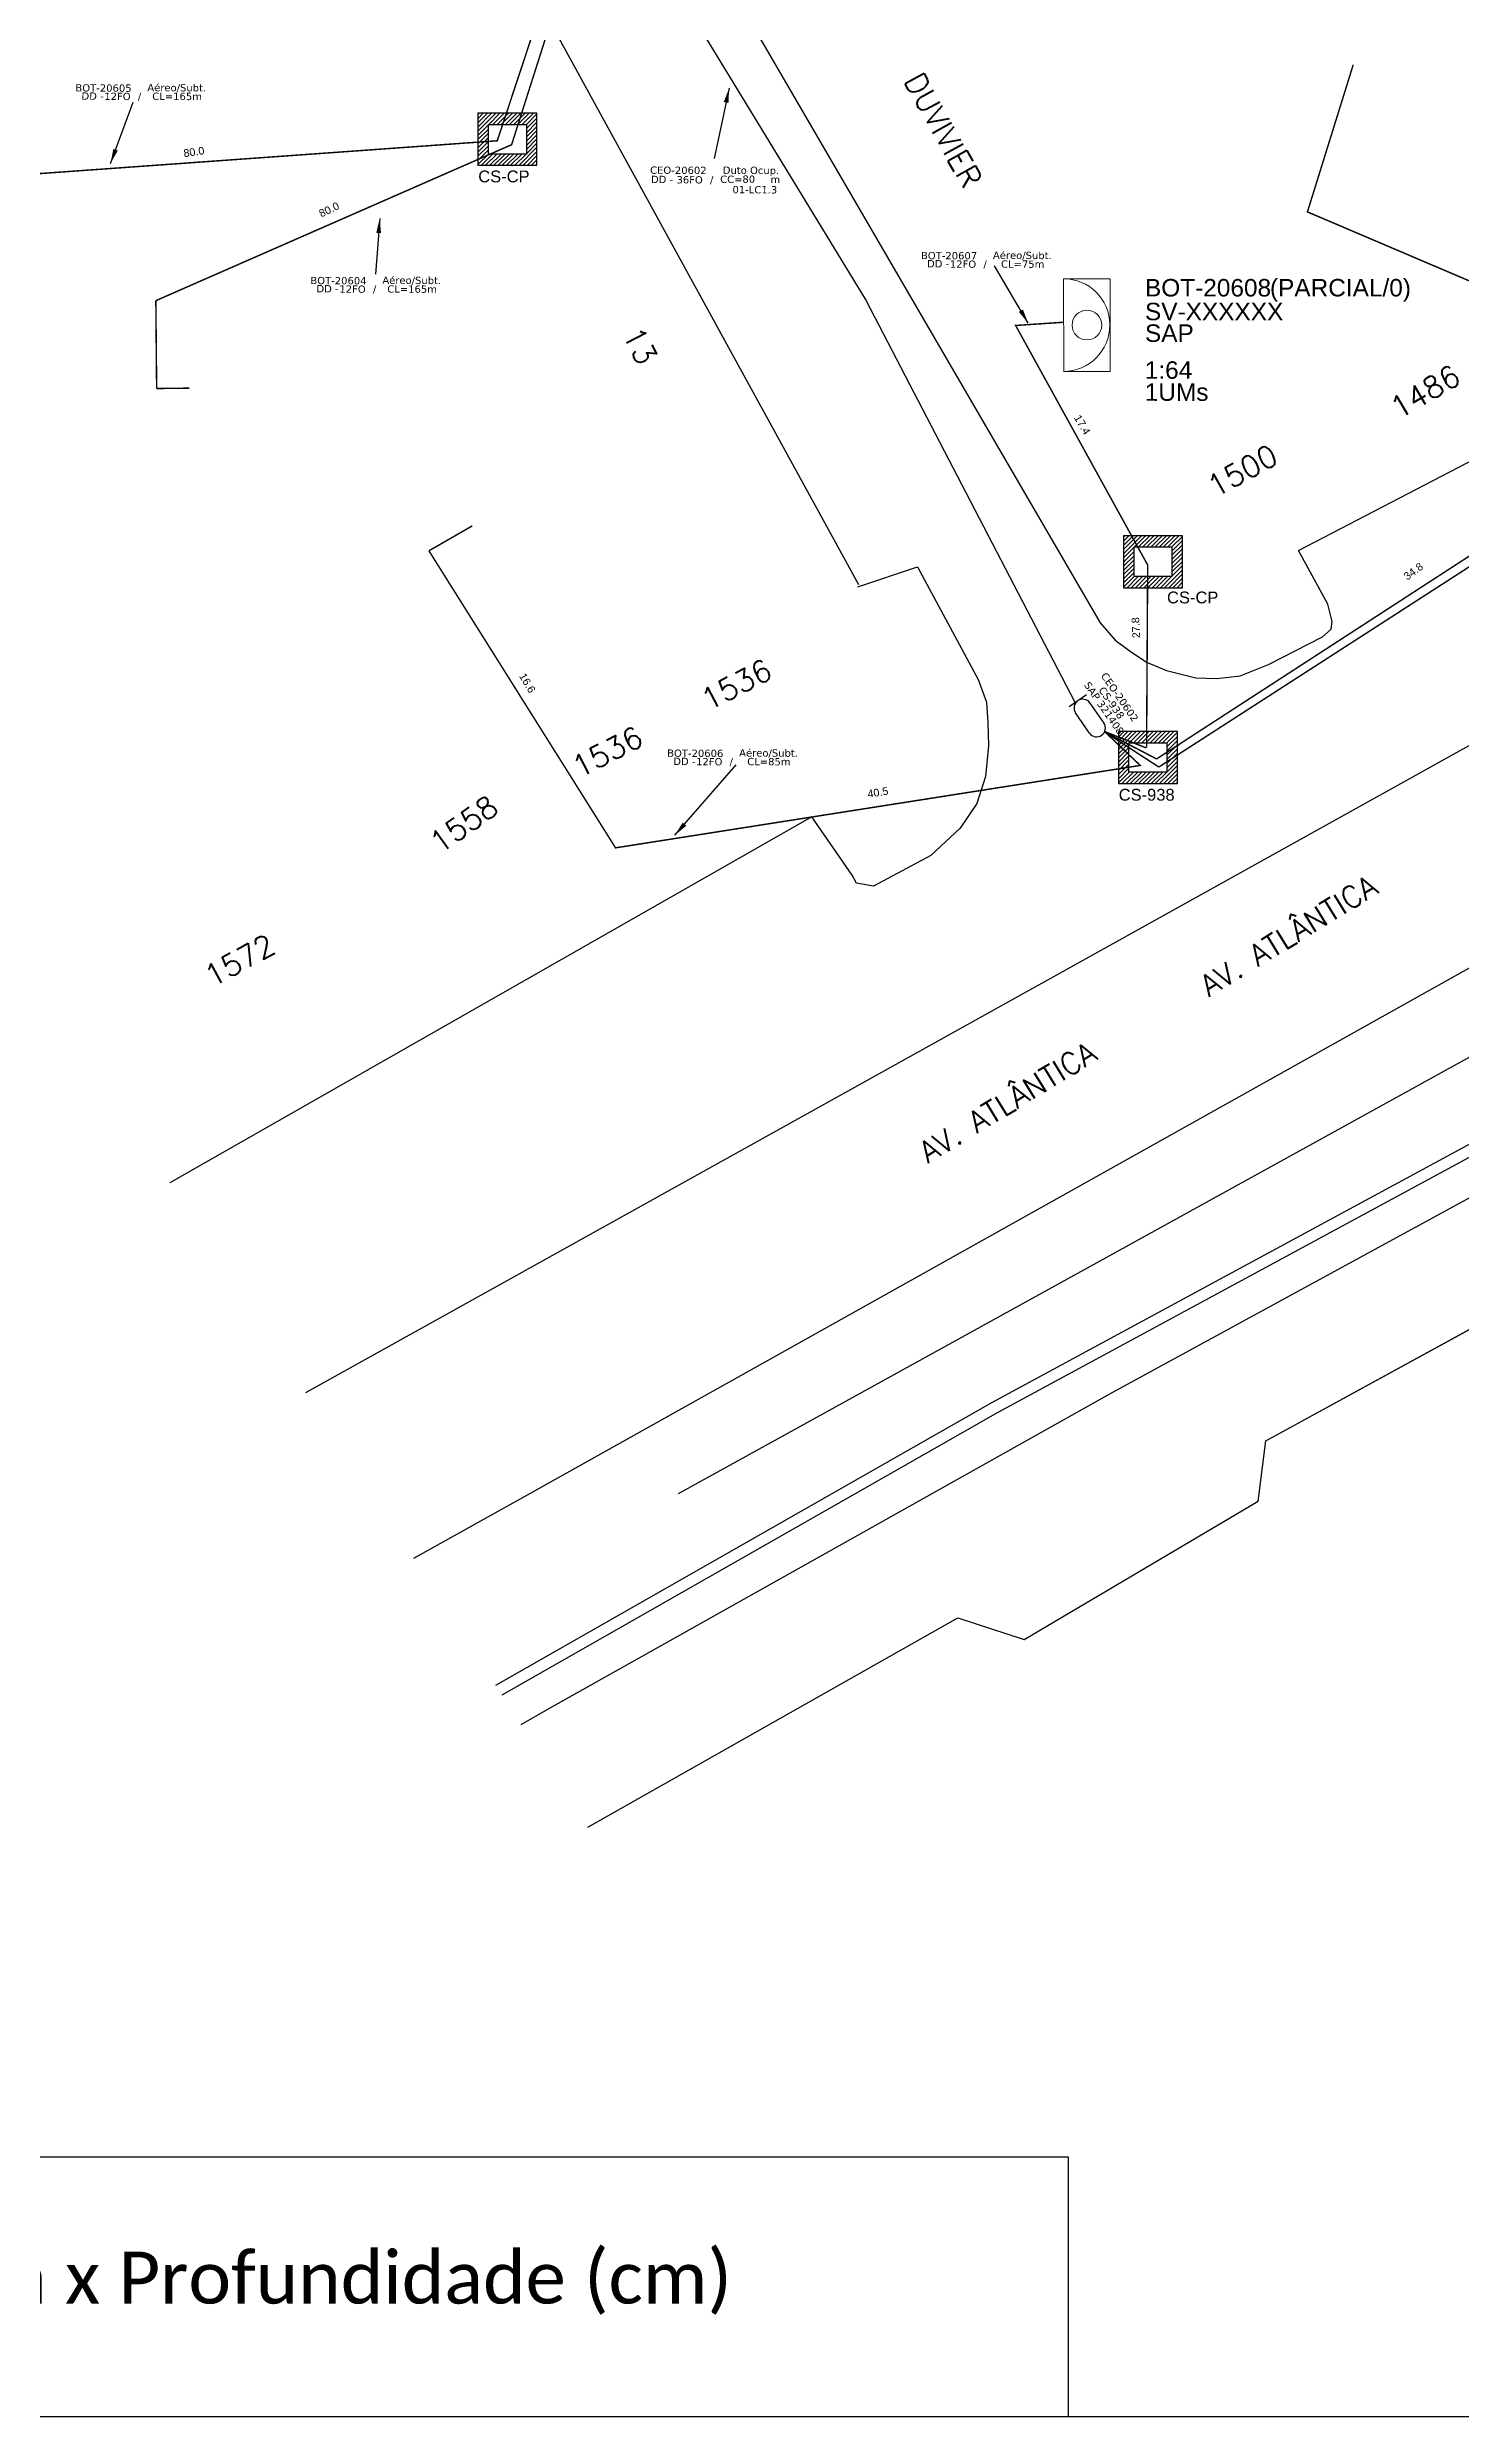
# Model space of a CAD drawing. Header units: inches. Extents: x 29507 to 31337, y 297153 to 297752.
# Drawn here: x 29723 to 29917.3, y 297153.4 to 297478.8 of the extents above; entities that cross this region are included whole.
import ezdxf
from ezdxf.enums import TextEntityAlignment as Align

# ---------------------------------------------------------------- set-up
doc = ezdxf.new("R2010")
doc.units = ezdxf.units.IN
doc.header["$MEASUREMENT"] = 0
doc.layers.get('0').update_dxf_attribs({"color": 252})
for name, color, linetype in [('10.1-Caixas Subterrâneas', 5, 'Continuous'), ('20.4-CEOS', 1, 'Continuous'), ('20.5-CEO', 1, 'Continuous'), ('CAP a instalar', 1, 'Continuous'), ('FOLHAS', 7, 'Continuous'), ('label_cabos', 7, 'Continuous'), ('Legenda', 7, 'Continuous'), ('MUB', 252, 'Continuous')]:
    doc.layers.add(name, color=color, linetype=linetype)
doc.layers.add("20.0-LEGENDA DOS CDO'S", color=1, linetype='Continuous', lineweight=0)
doc.layers.add('20.1-CDO_INTERIOR', color=1, linetype='Continuous', lineweight=0)
doc.layers.add('EXTRA', color=50, linetype='Continuous', plot=False)
doc.styles.add('ARIAL', font='arial.ttf')
doc.styles.add('ROMANS', font='ROMANS.SHX', dxfattribs={"height": 2.5})
doc.styles.add('siredit', font='verdana.ttf')
doc.styles.add('TELEMAR-RJ', font='arial.ttf')
doc.styles.add('WMF-Calibri0', font='calibri.ttf')
doc.linetypes.add('FENCELINE1', pattern='A,0.25,-0.1,[133,ltypeshp.shx,S=0.1,R=0,X=-0.1,Y=0],-0.1,1', length=1.45)
doc.dimstyles.new('CC', dxfattribs={"dimtxt": 1, "dimasz": 2, "dimexe": 0.18, "dimexo": 0.0625, "dimgap": 0.09, "dimtad": 0, "dimdec": 0, "dimrnd": 1, "dimzin": 0, "dimdsep": 46, "dimtxsty": 'siredit', "dimblk": 'NONE', "dimcen": 0, "dimse1": 1, "dimse2": 1, "dimsd1": 1, "dimsd2": 1, "dimclrt": 7, "dimadec": 0, "dimazin": 0, "dimtfac": 1, "dimtdec": 0, "dimtofl": 0, "dimtmove": 0, "dimatfit": 3, "dimfxl": 0, "dimtolj": 1, "dimtzin": 0, "dimarcsym": 0})

# ---------------------------------------------------------------- blocks, each defined once
blk = doc.blocks.new('*X13')
at = {"color": 0, "linetype": 'Continuous'}
for p, q in [((-1.25, 0.34099), (-0.49099, 1.1)), ((-1.25, 0.517767), (-0.667767, 1.1)), ((-1.25, 0.694544), (-0.844544, 1.1)), ((-1.25, 0.87132), (-1.02132, 1.1)), ((-1.25, 1.048097), (-1.198097, 1.1)), ((-0.789214, 0.625), (-0.314214, 1.1)), ((-0.612437, 0.625), (-0.137437, 1.1)), ((-0.43566, 0.625), (0.03934, 1.1)), ((-0.258883, 0.625), (0.216117, 1.1)), ((-0.082107, 0.625), (0.392893, 1.1)), ((0.09467, 0.625), (0.56967, 1.1)), ((0.271447, 0.625), (0.746447, 1.1)), ((0.448223, 0.625), (0.923223, 1.1)), ((0.625, 0.625), (1.1, 1.1)), ((0.801777, 0.625), (1.25, 1.073223)), ((-1.25, 0.164214), (-0.8035, 0.610714)), ((-1.25, -0.012563), (-0.8035, 0.433937)), ((-1.25, -0.18934), (-0.8035, 0.25716)), ((-1.25, -0.366117), (-0.8035, 0.080383)), ((0.8035, 0.449947), (1.25, 0.896447)), ((0.8035, 0.27317), (1.25, 0.71967)), ((0.8035, 0.096393), (1.25, 0.542893)), ((0.8035, -0.080383), (1.25, 0.366117)), ((0.8035, -0.25716), (1.25, 0.18934)), ((0.8035, -0.433937), (1.25, 0.012563)), ((-1.25, -0.542893), (-0.8035, -0.096393)), ((-1.25, -0.71967), (-0.8035, -0.27317)), ((-1.25, -0.896447), (-0.8035, -0.449947)), ((-1.25, -1.073223), (-0.801777, -0.625)), ((-1.1, -1.1), (-0.625, -0.625)), ((-0.923223, -1.1), (-0.448223, -0.625)), ((-0.746447, -1.1), (-0.271447, -0.625)), ((-0.56967, -1.1), (-0.09467, -0.625)), ((-0.392893, -1.1), (0.082107, -0.625)), ((-0.216117, -1.1), (0.258883, -0.625)), ((-0.03934, -1.1), (0.43566, -0.625)), ((0.137437, -1.1), (0.612437, -0.625)), ((0.314214, -1.1), (0.789214, -0.625)), ((0.49099, -1.1), (1.25, -0.34099)), ((0.667767, -1.1), (1.25, -0.517767)), ((0.8035, -0.610714), (1.25, -0.164214)), ((0.844544, -1.1), (1.25, -0.694544)), ((1.02132, -1.1), (1.25, -0.87132)), ((1.198097, -1.1), (1.25, -1.048097))]:
    blk.add_line(p, q, dxfattribs=at)
blk = doc.blocks.new('MANHOLE_MQ')
at = {"color": 0, "linetype": 'Continuous'}
for p, q in [((0.00000623, 0.00000569), (-0.00000627, 0.00000569)), ((-0.00000627, 0.00000569), (-0.00000627, -0.00000531)), ((0.00000623, -0.00000531), (0.00000623, 0.00000569)), ((-0.00000404, 0.00000331), (0.00000399, 0.00000331)), ((-0.00000404, -0.00000294), (-0.00000404, 0.00000331)), ((0.00000399, 0.00000331), (0.00000399, -0.00000294)), ((0.00000399, -0.00000294), (-0.00000404, -0.00000294)), ((0.00000399, -0.00000294), (0.00000399, -0.00000294)), ((-0.00000627, -0.00000531), (0.00000623, -0.00000531))]:
    blk.add_line(p, q, dxfattribs=at)
at = {"color": 0, "linetype": 'Continuous', "xscale": 5e-06, "yscale": 5e-06, "zscale": 1e-05}
blk.add_blockref('*X13', (-0.00000002, 0.00000019), dxfattribs=at)
blk = doc.blocks.new('CDOI_CT_DRT')
at = {"layer": '20.1-CDO_INTERIOR', "color": 8, "lineweight": 18}
blk.add_lwpolyline([(1.01, -0.75), (1.01, 3.5), (-1.12, 3.5), (-1.11, -0.75)], close=True, dxfattribs=at)
blk.add_circle((-0.05, 1.38), 0.68, dxfattribs=at)
blk.add_arc((-1.12, 1.38), 2.12, 270.0531, 90.0531, dxfattribs=at)
at = {"layer": "20.0-LEGENDA DOS CDO'S", "color": 8, "style": 'ARIAL'}
for tag, p in [('CDO_N', (2.61, 2.69)), ('SURVEY', (2.61, 1.6)), ('SAP', (2.61, 0.61)), ('1:XX', (2.6, -1.08)), ('UMS', (2.6, -2.09))]:
    blk.add_attdef(tag, p, '', height=0.8, rotation=359.9724, dxfattribs=at)
blk.add_attdef('FIBRAS_UTILIZADAS', text='', height=0.8, rotation=359.9724, dxfattribs=at).set_placement((10.32, 2.69), align=Align.CENTER)
blk = doc.blocks.new('_None')
blk = doc.blocks.new('LEGENDA DOS CABOS')
at = {"layer": 'EXTRA', "color": 0, "style": 'siredit'}
for tag, p in [('ID', (4.6, 0.97)), ('XX', (9.03, 0.97))]:
    blk.add_attdef(tag, text='', height=0.48, rotation=359.69, dxfattribs=at).set_placement(p, align=Align.MIDDLE_CENTER)
at = {"layer": 'Legenda', "color": 0, "style": 'siredit'}
for tag, p in [('TIPO_CABO', (1.31, 0)), ('CABO', (4.69, -0.05)), ('/', (6.81, -0.05)), ('METROS', (10.03, -0.05))]:
    blk.add_attdef(tag, text='', height=0.8, rotation=359.69, dxfattribs=at).set_placement(p, align=Align.MIDDLE_CENTER)
blk = doc.blocks.new('Inst CB DT OCUP CFOA-SM-DD-S-36')
at = {"layer": 'label_cabos', "color": 0, "style": 'siredit'}
for tag, flags, p in [('ID_ATIVIDADE', 3, (1.31, 2.67)), ('FATOR', 1, (11.56, 2.55))]:
    blk.add_attdef(tag, text='', height=1, rotation=359.69, dxfattribs=dict(at, flags=flags)).set_placement(p, align=Align.MIDDLE_CENTER)
for tag, p in [('TIPO_CABO', (1.11, 0)), ('DESTINO_CABO', (3.13, 1.26)), ('CABO', (4.69, -0.05)), ('/', (7.71, -0.05)), ('LANCE', (10.41, 0.02)), ('TIPO_CABO', (13.11, 1.24)), ('UND', (16.46, 0)), ('FID', (13.65, -1.41))]:
    blk.add_attdef(tag, text='', height=1, rotation=359.69, dxfattribs=at).set_placement(p, align=Align.MIDDLE_CENTER)
blk.add_attdef('QTDE', (11.93, -0.45), '', height=1, rotation=359.69, dxfattribs=at)

msp = doc.modelspace()

# ---------------------------------------------------------------- linework, layer by layer
at = {"color": 0}
for points in [[(29507.28, 297153.41), (30345.84, 297153.41), (30345.84, 297747.41), (29507.28, 297747.41), (29507.28, 297153.41)], [(29507.28, 297189.1), (29863.22, 297189.1)]]:
    msp.add_lwpolyline(points, dxfattribs=at)
at = {"color": 0, "linetype": 'Continuous'}
msp.add_lwpolyline([(29863.22, 297189.1), (29863.22, 297153.41)], dxfattribs=at)
at = {"layer": '20.5-CEO', "color": 5}
for p, q in [((29866.17, 297384.66), (29864.26, 297387.42)), ((29866.22, 297388.78), (29868.14, 297386.02))]:
    msp.add_line(p, q, dxfattribs=at)
msp.add_lwpolyline([(29865.75, 297389.9), (29863.37, 297388.26)], dxfattribs=at)
for centre, start, end in [((29865.24, 297388.1), 34.6924, 214.6924), ((29867.15, 297385.34), 214.6924, 34.6924)]:
    msp.add_arc(centre, 1.2, start, end, dxfattribs=at)
at = {"layer": 'CAP a instalar', "color": 0, "linetype": 'FENCELINE1', "ltscale": 5}
for p, q in [((29798.77, 297504.21), (29835.45, 297444.1)), ((29835.45, 297444.1), (29864.13, 297388.89))]:
    msp.add_line(p, q, dxfattribs=at)
at = {"layer": 'CAP a instalar', "color": 8, "linetype": 'FENCELINE1', "ltscale": 5, "const_width": 0.2}
for points in [[(29793.56, 297513.7), (29797.38, 297504), (29784.8, 297466.01), (29697.49, 297459.75)], [(29793.66, 297513.85), (29798.73, 297503.03), (29786.77, 297465.47), (29737.89, 297444.05)], [(29953.52, 297431.78), (29896.11, 297456.24), (29902.4, 297476.45)], [(29738, 297431.98), (29737.89, 297444.05)], [(29874.01, 297382.68), (29874.16, 297407.74), (29856.02, 297440.64), (29862.67, 297441.09)], [(29742.47, 297432.03), (29738, 297431.98)], [(29875.39, 297381.1), (29953.52, 297431.78)], [(29875.69, 297379.99), (29955.28, 297431.31)], [(29781.36, 297413.11), (29775.41, 297409.69)], [(29868.24, 297384.86), (29873.14, 297380.21), (29801.05, 297368.89), (29775.41, 297409.69)], [(29868.2, 297384.84), (29875.39, 297381.1)], [(29868.25, 297384.82), (29875.69, 297379.99)], [(29868.27, 297384.85), (29873.98, 297382.61)]]:
    msp.add_lwpolyline(points, dxfattribs=at)
at = {"layer": 'MUB', "color": 3}
msp.add_line((29890.38, 297287.46), (30018.8, 297357.64), dxfattribs=at)
at = {"layer": 'MUB'}
msp.add_line((29889.48, 297280.21), (29890.38, 297287.46), dxfattribs=at)
at = {"layer": 'MUB', "color": 3}
for points in [[(29762.99, 297599.02), (29761.5, 297596.82), (29760.53, 297594.44), (29759.86, 297591.94), (29759.78, 297589.12), (29759.82, 297586.56), (29760.65, 297583.61), (29867.64, 297399.81), (29869.7, 297397.4), (29871.75, 297395.9), (29874.01, 297394.41), (29876.73, 297393.24), (29880.78, 297392.25), (29883.67, 297392.17), (29886.87, 297392.52), (29890.78, 297394.07), (29898.18, 297397.88), (29899.37, 297398.93), (29899.49, 297399.96), (29898.91, 297402.36), (29894.9, 297409.73), (30008.35, 297468.7)], [(29734.72, 297582.2), (29741.4, 297581.9), (29745.01, 297580.73), (29747.44, 297579.88), (29748.76, 297577.61), (29742.18, 297573.25), (29834.41, 297405.08)], [(29758.5, 297294.07), (29983.98, 297419.45), (30024.2, 297440.57)], [(30025.1, 297438.98), (30024.18, 297438.5), (30020.63, 297436.12), (30018.17, 297433.68), (30014.85, 297429.69), (30000.21, 297409.41), (29990.63, 297397.72), (29984.12, 297391.25), (29976.97, 297385.6), (29969.91, 297381.19), (29789.32, 297280.21)], [(29834.33, 297404.75), (29842.52, 297407.5), (29850.87, 297392.01), (29852.01, 297388.89), (29852.18, 297386.07), (29852.3, 297382.92), (29851.89, 297378.67), (29850.7, 297374.96), (29848.41, 297371.59), (29844.35, 297367.82), (29836.47, 297363.63), (29834.17, 297364.03), (29833.57, 297365.14), (29828.04, 297373.14), (29739.81, 297322.88)], [(29809.69, 297280.21), (29979.1, 297373.63), (30013.86, 297395.28), (30041.85, 297409.28)], [(29830.81, 297280.21), (29852.86, 297292.77), (30048.02, 297398.33)], [(29834.02, 297280.21), (29853.63, 297291.39), (30048.8, 297396.95)], [(29844.55, 297280.21), (29869.37, 297294.14), (29938.84, 297331.98), (30011.34, 297371.43), (30051.34, 297392.43)], [(29889.48, 297280.21), (29890.38, 297287.46), (30018.8, 297357.64), (30051.38, 297373.83), (30060.37, 297371.07), (30062.68, 297372.34)], [(29789.32, 297280.21), (29773.3, 297271.26)], [(29784.58, 297253.88), (29830.81, 297280.21)], [(29785.45, 297252.54), (29834.02, 297280.21)], [(29788.1, 297248.46), (29792.06, 297250.75), (29844.55, 297280.21)], [(29797.24, 297234.37), (29848.08, 297263.13), (29857.2, 297260.15), (29889.35, 297279.16), (29889.48, 297280.21)], [(29797.24, 297234.37), (29848.08, 297263.13), (29857.2, 297260.15), (29889.35, 297279.16), (29889.48, 297280.21)]]:
    msp.add_lwpolyline(points, dxfattribs=at)

# ---------------------------------------------------------------- block references
at = {"color": 0, "lineweight": 0}
ref = msp.add_blockref('Inst CB DT OCUP CFOA-SM-DD-S-36', (29806.55, 297460.7), dxfattribs=at)
ref.add_attrib('DESTINO_CABO', 'CEO-20602', dxfattribs={"layer": 'label_cabos', "color": 0, "height": 1, "rotation": 359.69, "style": 'siredit'}).set_placement((29809.68, 297461.96), align=Align.MIDDLE_CENTER)
ref.add_attrib('TIPO_CABO', 'Duto Ocup.', dxfattribs={"layer": 'label_cabos', "color": 0, "height": 1, "rotation": 359.69, "style": 'siredit'}).set_placement((29819.66, 297461.95), align=Align.MIDDLE_CENTER)
ref.add_attrib('/', '/', dxfattribs={"layer": 'label_cabos', "color": 0, "height": 1, "rotation": 359.69, "style": 'siredit'}).set_placement((29814.26, 297460.65), align=Align.MIDDLE_CENTER)
ref.add_attrib('FID', '01-LC1.3', dxfattribs={"layer": 'label_cabos', "color": 0, "height": 1, "rotation": 359.69, "style": 'siredit'}).set_placement((29820.19, 297459.29), align=Align.MIDDLE_CENTER)
ref.add_attrib('LANCE', 'CC=', dxfattribs={"layer": 'label_cabos', "color": 0, "height": 1, "rotation": 359.69, "style": 'siredit'}).set_placement((29816.96, 297460.72), align=Align.MIDDLE_CENTER)
ref.add_attrib('UND', 'm', dxfattribs={"layer": 'label_cabos', "color": 0, "height": 1, "rotation": 359.69, "style": 'siredit'}).set_placement((29823.01, 297460.7), align=Align.MIDDLE_CENTER)
ref.add_attrib('CABO', '36FO', dxfattribs={"layer": 'label_cabos', "color": 0, "height": 1, "rotation": 359.69, "style": 'siredit'}).set_placement((29811.23, 297460.65), align=Align.MIDDLE_CENTER)
ref.add_attrib('TIPO_CABO', 'DD - ', dxfattribs={"layer": 'label_cabos', "color": 0, "height": 1, "rotation": 359.69, "style": 'siredit'}).set_placement((29807.66, 297460.7), align=Align.MIDDLE_CENTER)
ref.add_attrib('QTDE', '80', (29818.48, 297460.25), dxfattribs={"layer": 'label_cabos', "color": 0, "height": 1, "rotation": 359.69, "style": 'siredit'})
at = {"layer": '10.1-Caixas Subterrâneas', "color": 30, "xscale": 648529.1601430288, "yscale": 648529.1601430288, "zscale": 648529.1601430288, "rotation": 180.0000000000633}
for p in [(29786.18, 297466.34), (29874.88, 297408.31), (29874.18, 297381.41)]:
    msp.add_blockref('MANHOLE_MQ', p, dxfattribs=at)
at = {"layer": '20.1-CDO_INTERIOR', "xscale": 3, "yscale": 3, "zscale": 3}
msp.add_blockref('CDOI_CT_DRT', (29865.96, 297436.56), dxfattribs=at).add_auto_attribs({'CDO_N': 'BOT-20608', 'FIBRAS_UTILIZADAS': '        (PARCIAL/0)', 'SURVEY': 'SV-XXXXXX', 'SAP': 'SAP', '1:XX': '1:64', 'UMS': '1UMs'})
at = {"layer": 'label_cabos', "color": 0, "lineweight": 0}
ref = msp.add_blockref('LEGENDA DOS CABOS', (29726.46, 297471.63), dxfattribs=at)
ref.add_attrib('ID', 'BOT-20605', dxfattribs={"color": 0, "height": 1, "rotation": 359.69, "style": 'siredit'}).set_placement((29730.7, 297473.26), align=Align.MIDDLE_CENTER)
ref.add_attrib('CABO', '12FO', dxfattribs={"color": 0, "height": 1, "rotation": 359.69, "style": 'siredit'}).set_placement((29732.62, 297472.11), align=Align.MIDDLE_CENTER)
ref.add_attrib('METROS', 'CL=165m', dxfattribs={"color": 0, "height": 1, "rotation": 359.69, "style": 'siredit'}).set_placement((29740.81, 297472.11), align=Align.MIDDLE_CENTER)
ref.add_attrib('XX', 'Aéreo/Subt.', dxfattribs={"color": 0, "height": 1, "rotation": 359.69, "style": 'siredit'}).set_placement((29740.76, 297473.3), align=Align.MIDDLE_CENTER)
ref.add_attrib('/', '/', dxfattribs={"color": 0, "height": 1, "rotation": 359.69, "style": 'siredit'}).set_placement((29735.65, 297472.11), align=Align.MIDDLE_CENTER)
ref.add_attrib('TIPO_CABO', 'DD -', dxfattribs={"color": 0, "height": 1, "rotation": 359.69, "style": 'siredit'}).set_placement((29729.2, 297472.15), align=Align.MIDDLE_CENTER)
ref = msp.add_blockref('LEGENDA DOS CABOS', (29842.63, 297448.6), dxfattribs=at)
ref.add_attrib('ID', 'BOT-20607', dxfattribs={"color": 0, "height": 1, "rotation": 359.69, "style": 'siredit'}).set_placement((29846.87, 297450.23), align=Align.MIDDLE_CENTER)
ref.add_attrib('CABO', '12FO', dxfattribs={"color": 0, "height": 1, "rotation": 359.69, "style": 'siredit'}).set_placement((29848.79, 297449.07), align=Align.MIDDLE_CENTER)
ref.add_attrib('METROS', 'CL=75m', dxfattribs={"color": 0, "height": 1, "rotation": 359.69, "style": 'siredit'}).set_placement((29856.99, 297449.07), align=Align.MIDDLE_CENTER)
ref.add_attrib('XX', 'Aéreo/Subt.', dxfattribs={"color": 0, "height": 1, "rotation": 359.69, "style": 'siredit'}).set_placement((29856.94, 297450.27), align=Align.MIDDLE_CENTER)
ref.add_attrib('/', '/', dxfattribs={"color": 0, "height": 1, "rotation": 359.69, "style": 'siredit'}).set_placement((29851.82, 297449.07), align=Align.MIDDLE_CENTER)
ref.add_attrib('TIPO_CABO', 'DD -', dxfattribs={"color": 0, "height": 1, "rotation": 359.69, "style": 'siredit'}).set_placement((29845.37, 297449.12), align=Align.MIDDLE_CENTER)
ref = msp.add_blockref('LEGENDA DOS CABOS', (29758.74, 297445.17), dxfattribs=at)
ref.add_attrib('ID', 'BOT-20604', dxfattribs={"color": 0, "height": 1, "rotation": 359.69, "style": 'siredit'}).set_placement((29762.98, 297446.8), align=Align.MIDDLE_CENTER)
ref.add_attrib('CABO', '12FO', dxfattribs={"color": 0, "height": 1, "rotation": 359.69, "style": 'siredit'}).set_placement((29764.91, 297445.64), align=Align.MIDDLE_CENTER)
ref.add_attrib('METROS', 'CL=165m', dxfattribs={"color": 0, "height": 1, "rotation": 359.69, "style": 'siredit'}).set_placement((29773.1, 297445.64), align=Align.MIDDLE_CENTER)
ref.add_attrib('XX', 'Aéreo/Subt.', dxfattribs={"color": 0, "height": 1, "rotation": 359.69, "style": 'siredit'}).set_placement((29773.05, 297446.84), align=Align.MIDDLE_CENTER)
ref.add_attrib('/', '/', dxfattribs={"color": 0, "height": 1, "rotation": 359.69, "style": 'siredit'}).set_placement((29767.94, 297445.64), align=Align.MIDDLE_CENTER)
ref.add_attrib('TIPO_CABO', 'DD -', dxfattribs={"color": 0, "height": 1, "rotation": 359.69, "style": 'siredit'}).set_placement((29761.48, 297445.69), align=Align.MIDDLE_CENTER)
ref = msp.add_blockref('LEGENDA DOS CABOS', (29807.76, 297380.25), dxfattribs=at)
ref.add_attrib('ID', 'BOT-20606', dxfattribs={"color": 0, "height": 1, "rotation": 359.69, "style": 'siredit'}).set_placement((29812, 297381.88), align=Align.MIDDLE_CENTER)
ref.add_attrib('CABO', '12FO', dxfattribs={"color": 0, "height": 1, "rotation": 359.69, "style": 'siredit'}).set_placement((29813.93, 297380.73), align=Align.MIDDLE_CENTER)
ref.add_attrib('METROS', 'CL=85m', dxfattribs={"color": 0, "height": 1, "rotation": 359.69, "style": 'siredit'}).set_placement((29822.12, 297380.73), align=Align.MIDDLE_CENTER)
ref.add_attrib('XX', 'Aéreo/Subt.', dxfattribs={"color": 0, "height": 1, "rotation": 359.69, "style": 'siredit'}).set_placement((29822.07, 297381.92), align=Align.MIDDLE_CENTER)
ref.add_attrib('/', '/', dxfattribs={"color": 0, "height": 1, "rotation": 359.69, "style": 'siredit'}).set_placement((29816.95, 297380.73), align=Align.MIDDLE_CENTER)
ref.add_attrib('TIPO_CABO', 'DD -', dxfattribs={"color": 0, "height": 1, "rotation": 359.69, "style": 'siredit'}).set_placement((29810.5, 297380.77), align=Align.MIDDLE_CENTER)

# ---------------------------------------------------------------- texts
at = {"color": 0, "insert": (29512.05, 297176.06), "char_height": 7.1308, "width": 658.8434, "attachment_point": 1, "style": 'WMF-Calibri0'}
msp.add_mtext('Medidas das caixas internas =  Largura x Altura x Profundidade (cm)', dxfattribs=at)
at = {"layer": '10.1-Caixas Subterrâneas', "color": 30, "style": 'ARIAL'}
for s, p in [('CS-CP', (29782.19, 297460.3)), ('CS-CP', (29876.82, 297402.47)), ('CS-938', (29870.18, 297375.37))]:
    msp.add_text(s, height=1.622, dxfattribs=at).set_placement(p)
at = {"layer": '20.4-CEOS', "color": 7, "style": 'siredit'}
msp.add_text('CEO-20602', height=1.01, rotation=304.6924, dxfattribs=at).set_placement((29870.74, 297389.88), align=Align.TOP_CENTER)
at = {"layer": '20.5-CEO', "color": 7, "style": 'siredit'}
for s, p in [('SAP 321408', (29868.59, 297388.37)), ('CS-938', (29869.62, 297389.09))]:
    msp.add_text(s, height=1.014, rotation=304.6924, dxfattribs=at).set_placement(p, align=Align.TOP_CENTER)
at = {"layer": 'FOLHAS', "color": 2, "style": 'TELEMAR-RJ'}
for s, rotation, p in [('80.0', 8.5945, (29743.12, 297464.49)), ('80.0', 25.2737, (29761.69, 297456.56)), ('17.4', 300.8064, (29865.18, 297427.01)), ('34.8', 36.4412, (29910.66, 297406.87)), ('27.8', 92.7482, (29872.53, 297399.12)), ('16.6', 300.8064, (29788.94, 297391.53)), ('40.5', 9.0807, (29837.09, 297376.51))]:
    msp.add_text(s, height=1.055, rotation=rotation, dxfattribs=at).set_placement(p, align=Align.MIDDLE)
at = {"layer": 'MUB', "color": 0, "style": 'ROMANS'}
for s, height, rotation, p in [('DUVIVIER', 2.976, 299.0034, (29840.59, 297474.27)), ('AV. ATLÂNTICA', 2.9764, 31.558, (29882.55, 297348.37)), ('AV. ATLÂNTICA', 2.9764, 31.558, (29843.95, 297325.49))]:
    msp.add_text(s, height=height, rotation=rotation, dxfattribs=at).set_placement(p)
at = {"layer": 'MUB', "color": 3, "style": 'ROMANS'}
for s, rotation, p in [('13', 297.5187, (29804.42, 297437.87)), ('1486', 30.1817, (29912.29, 297431.57)), ('1500', 28.8931, (29887.18, 297420.69)), ('1536', 27.5188, (29817.65, 297391.31)), ('1536', 27.5188, (29799.93, 297382.08)), ('1558', 35.2017, (29780.2, 297372.15)), ('1572', 29.0879, (29749.39, 297353.45))]:
    msp.add_text(s, height=2.976, rotation=rotation, dxfattribs=at).set_placement(p, align=Align.MIDDLE_CENTER)

# ---------------------------------------------------------------- leaders
at = {"layer": 'label_cabos'}
for points in [[(29816.66, 297473.23), (29814.59, 297463.59)], [(29731.66, 297462.9), (29734.79, 297471.33)], [(29768.65, 297455.34), (29768.07, 297447.69)], [(29857.75, 297440.95), (29853.11, 297448.81)], [(29809.2, 297370.63), (29817.63, 297380.28)]]:
    msp.add_leader(points, dimstyle='CC', override={"dimgap": 0.09, "dimtad": 0}, dxfattribs=at)

doc.saveas('drawing.dxf')
